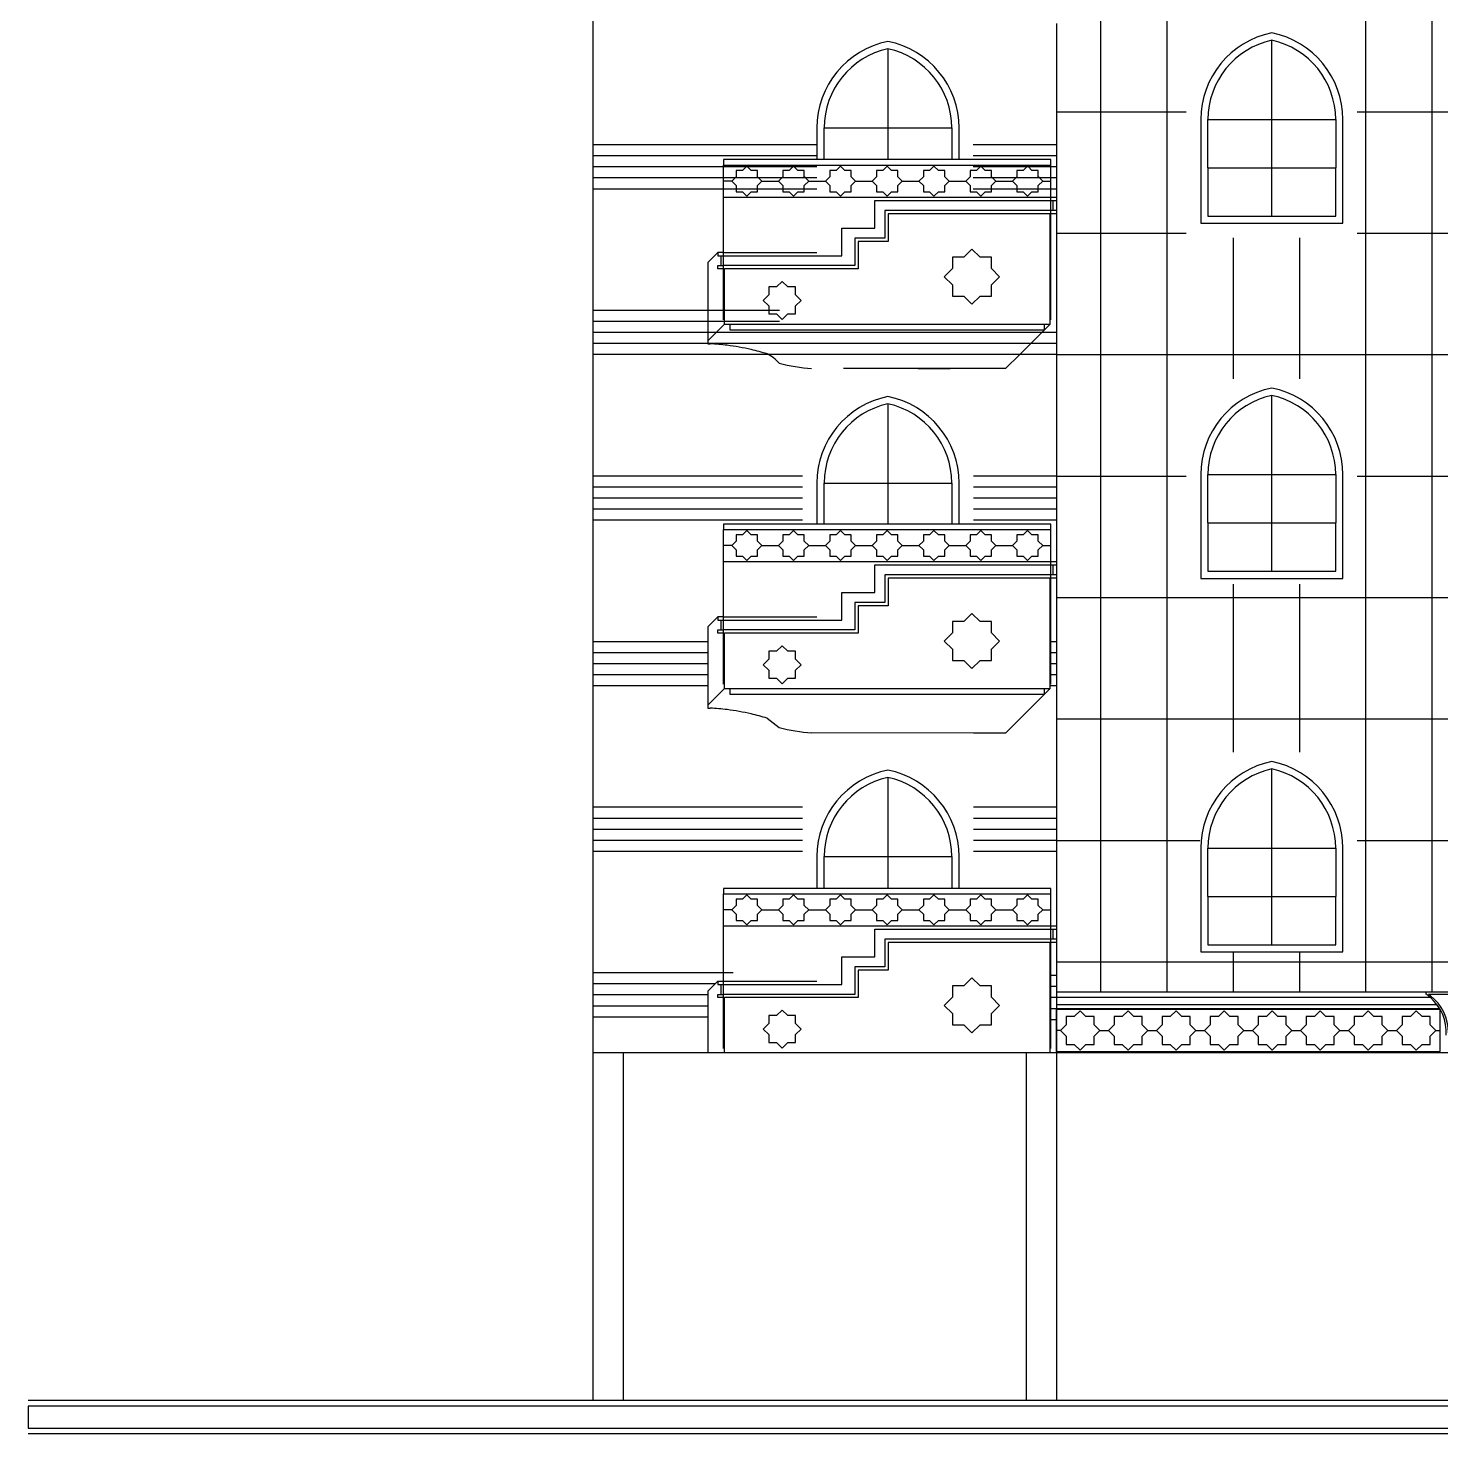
# Model space of a CAD drawing. Header units: inches. Extents: x 323.8 to 359.6, y 89.7 to 114.
# Drawn here: x 323.82 to 336.61, y 89.74 to 102.47 of the extents above; entities that cross this region are included whole.
import ezdxf

# ---------------------------------------------------------------- set-up
doc = ezdxf.new("R2010")
doc.units = ezdxf.units.IN
for name, color, linetype, lineweight in [('01_ORIGINAL_ENVELOPE', 7, 'Continuous', 25), ('02_ISLAMIC_WINDOWS', 7, 'Continuous', 25), ('03_ISLAMIC_BALCONIES', 7, 'Continuous', 25), ('05_ISLAMIC_FRIEZES', 7, 'Continuous', 25)]:
    doc.layers.add(name, color=color, linetype=linetype, lineweight=lineweight)

msp = doc.modelspace()

# ---------------------------------------------------------------- linework, layer by layer
at = {"layer": '01_ORIGINAL_ENVELOPE'}
for points in [[(328.934, 106.667), (328.934, 93.187)], [(333.534, 102.811), (333.534, 101.711)], [(334.134, 102.811), (334.134, 101.711)], [(335.934, 102.811), (335.934, 101.711)], [(336.534, 102.811), (336.534, 101.711)], [(333.134, 102.511), (333.134, 101.711)], [(333.134, 101.711), (333.134, 101.411)], [(333.134, 101.711), (333.534, 101.711)], [(333.534, 101.711), (333.534, 100.611)], [(333.534, 101.711), (334.134, 101.711)], [(334.134, 101.711), (334.134, 100.611)], [(334.134, 101.711), (334.309, 101.711)], [(335.858, 101.711), (335.934, 101.711)], [(335.934, 101.711), (335.934, 100.611)], [(335.934, 101.711), (336.534, 101.711)], [(336.534, 101.711), (336.534, 100.611)], [(336.534, 101.711), (337.132, 101.711)], [(330.964, 101.411), (328.934, 101.411)], [(333.134, 101.411), (332.379, 101.411)], [(333.134, 101.411), (333.134, 101.311)], [(330.964, 101.311), (328.934, 101.311)], [(330.116, 101.211), (328.934, 101.211)], [(330.322, 101.211), (330.116, 101.211)], [(330.335, 101.211), (330.322, 101.211)], [(330.746, 101.211), (330.335, 101.211)], [(330.759, 101.211), (330.746, 101.211)], [(330.964, 101.211), (330.759, 101.211)], [(333.134, 101.311), (332.379, 101.311)], [(332.442, 101.211), (332.379, 101.211)], [(332.455, 101.211), (332.442, 101.211)], [(332.866, 101.211), (332.455, 101.211)], [(332.879, 101.211), (332.866, 101.211)], [(333.084, 101.211), (332.879, 101.211)], [(333.134, 101.211), (333.084, 101.211)], [(333.134, 101.311), (333.134, 101.211)], [(333.134, 101.211), (333.134, 101.111)], [(330.116, 101.111), (328.934, 101.111)], [(330.222, 101.111), (330.116, 101.111)], [(330.435, 101.111), (330.222, 101.111)], [(330.646, 101.111), (330.435, 101.111)], [(330.859, 101.111), (330.646, 101.111)], [(330.964, 101.111), (330.859, 101.111)], [(332.555, 101.111), (332.379, 101.111)], [(332.766, 101.111), (332.555, 101.111)], [(332.979, 101.111), (332.766, 101.111)], [(333.084, 101.111), (332.979, 101.111)], [(333.134, 101.111), (333.084, 101.111)], [(333.134, 101.111), (333.134, 101.011)], [(330.116, 101.011), (328.934, 101.011)], [(330.232, 101.011), (330.116, 101.011)], [(330.425, 101.011), (330.232, 101.011)], [(330.656, 101.011), (330.425, 101.011)], [(330.849, 101.011), (330.656, 101.011)], [(330.964, 101.011), (330.849, 101.011)], [(332.545, 101.011), (332.379, 101.011)], [(332.776, 101.011), (332.545, 101.011)], [(332.969, 101.011), (332.776, 101.011)], [(333.084, 101.011), (332.969, 101.011)], [(333.134, 101.011), (333.084, 101.011)], [(333.134, 101.011), (333.134, 100.937)], [(333.084, 100.937), (333.134, 100.937)], [(333.104, 100.817), (333.104, 100.907)], [(333.134, 100.937), (333.134, 100.907)], [(333.134, 100.907), (333.134, 100.817)], [(333.076, 99.787), (333.076, 100.787)], [(333.134, 100.817), (333.134, 100.787)], [(333.134, 100.787), (333.134, 100.611)], [(333.134, 100.611), (333.134, 99.711)], [(333.134, 100.611), (333.534, 100.611)], [(333.534, 100.611), (333.534, 99.511)], [(333.534, 100.611), (334.134, 100.611)], [(334.134, 100.611), (334.134, 99.511)], [(334.134, 100.611), (334.309, 100.611)], [(335.858, 100.611), (335.934, 100.611)], [(335.934, 100.611), (335.934, 99.511)], [(335.934, 100.611), (336.534, 100.611)], [(336.534, 100.611), (336.534, 99.511)], [(336.534, 100.611), (337.132, 100.611)], [(334.734, 100.57), (334.734, 99.511)], [(335.334, 100.57), (335.334, 99.511)], [(330.116, 100.437), (330.066, 100.437), (329.976, 100.347), (329.976, 99.911)], [(330.096, 100.317), (330.096, 100.407)], [(330.116, 100.437), (330.964, 100.437)], [(330.126, 99.911), (330.126, 100.287)], [(329.976, 99.911), (328.934, 99.911)], [(329.976, 99.811), (328.934, 99.811)], [(329.976, 99.911), (329.976, 99.811)], [(330.116, 99.911), (329.976, 99.911)], [(329.976, 99.811), (329.976, 99.711)], [(330.126, 99.811), (329.976, 99.811)], [(330.126, 99.911), (330.116, 99.911)], [(330.126, 99.811), (330.126, 99.911)], [(330.528, 99.911), (330.126, 99.911)], [(330.126, 99.787), (330.126, 99.811)], [(330.624, 99.811), (330.126, 99.811)], [(330.624, 99.911), (330.528, 99.911)], [(329.976, 99.711), (328.934, 99.711)], [(330.051, 99.711), (329.976, 99.637)], [(329.976, 99.711), (329.976, 99.637)], [(330.051, 99.711), (329.976, 99.711)], [(330.126, 99.787), (330.051, 99.711)], [(333.001, 99.711), (330.051, 99.711)], [(330.126, 99.787), (330.176, 99.787)], [(330.176, 99.787), (333.026, 99.787)], [(330.176, 99.787), (330.176, 99.737), (333.026, 99.737)], [(333.001, 99.711), (332.901, 99.611)], [(333.026, 99.737), (333.001, 99.711)], [(333.134, 99.711), (333.001, 99.711)], [(333.076, 99.787), (333.026, 99.737)], [(333.026, 99.737), (333.026, 99.787)], [(333.026, 99.787), (333.076, 99.787)], [(333.134, 99.711), (333.134, 99.611)], [(329.976, 99.611), (328.934, 99.611)], [(329.976, 99.637), (329.976, 99.611)], [(332.901, 99.611), (329.976, 99.611)], [(329.976, 99.611), (329.976, 99.61), (329.997, 99.61)], [(332.901, 99.611), (332.801, 99.511)], [(333.134, 99.611), (332.901, 99.611)], [(333.134, 99.611), (333.134, 99.511)], [(332.801, 99.511), (328.934, 99.511)], [(332.801, 99.511), (332.673, 99.384), (331.206, 99.386)], [(333.134, 99.511), (332.801, 99.511)], [(333.134, 99.511), (333.134, 98.411)], [(333.134, 99.511), (333.534, 99.511)], [(333.134, 99.511), (333.134, 99.511)], [(333.534, 99.511), (333.534, 98.411)], [(333.534, 99.511), (334.134, 99.511)], [(334.134, 99.511), (334.134, 98.411)], [(334.134, 99.511), (334.734, 99.511)], [(334.734, 99.511), (334.734, 99.293)], [(334.734, 99.511), (335.334, 99.511)], [(335.334, 99.511), (335.334, 99.293)], [(335.334, 99.511), (335.934, 99.511)], [(335.934, 99.511), (335.934, 98.411)], [(335.934, 99.511), (336.534, 99.511)], [(336.534, 99.511), (336.534, 98.411)], [(336.534, 99.511), (336.734, 99.511)], [(331.882, 99.384), (332.172, 99.384)], [(330.833, 98.411), (328.934, 98.411)], [(333.134, 98.411), (332.382, 98.411)], [(333.134, 98.411), (333.134, 98.311)], [(333.134, 98.411), (333.534, 98.411)], [(333.134, 98.411), (333.134, 98.411)], [(333.534, 98.411), (333.534, 97.311)], [(333.534, 98.411), (334.134, 98.411)], [(334.134, 98.411), (334.134, 97.311)], [(334.134, 98.411), (334.309, 98.411)], [(335.858, 98.411), (335.934, 98.411)], [(335.934, 98.411), (335.934, 97.311)], [(335.934, 98.411), (336.534, 98.411)], [(336.534, 98.411), (336.534, 97.311)], [(336.534, 98.411), (337.001, 98.411)], [(330.833, 98.311), (328.934, 98.311)], [(333.134, 98.311), (332.382, 98.311)], [(333.134, 98.311), (333.134, 98.211)], [(330.833, 98.211), (328.934, 98.211)], [(333.134, 98.211), (332.382, 98.211)], [(333.134, 98.211), (333.134, 98.111)], [(330.833, 98.111), (328.934, 98.111)], [(330.833, 98.011), (328.934, 98.011)], [(333.134, 98.111), (332.382, 98.111)], [(333.134, 98.011), (332.382, 98.011)], [(333.134, 98.111), (333.134, 98.011)], [(333.134, 98.011), (333.134, 97.637)], [(333.084, 97.637), (333.134, 97.637)], [(333.134, 97.637), (333.134, 97.607)], [(333.104, 97.517), (333.104, 97.607)], [(333.134, 97.607), (333.134, 97.517)], [(333.134, 97.517), (333.134, 97.487)], [(333.076, 96.911), (333.076, 97.487)], [(333.134, 97.487), (333.134, 97.311)], [(334.734, 97.432), (334.734, 97.311)], [(335.334, 97.432), (335.334, 97.311)], [(333.134, 97.311), (333.134, 96.911)], [(333.134, 97.311), (333.534, 97.311)], [(333.534, 97.311), (333.534, 96.211)], [(333.534, 97.311), (334.134, 97.311)], [(334.134, 97.311), (334.134, 96.211)], [(334.134, 97.311), (334.734, 97.311)], [(334.734, 97.311), (334.734, 96.211)], [(334.734, 97.311), (335.334, 97.311)], [(335.334, 97.311), (335.334, 96.211)], [(335.334, 97.311), (335.934, 97.311)], [(335.934, 97.311), (335.934, 96.211)], [(335.934, 97.311), (336.534, 97.311)], [(336.534, 97.311), (336.534, 96.211)], [(336.534, 97.311), (337.001, 97.311)], [(330.116, 97.137), (330.066, 97.137), (329.976, 97.047), (329.976, 96.911)], [(330.116, 97.137), (330.964, 97.137)], [(330.096, 97.017), (330.096, 97.107)], [(329.976, 96.911), (328.934, 96.911)], [(329.976, 96.911), (329.976, 96.811)], [(330.126, 96.487), (330.126, 96.987)], [(333.076, 96.811), (333.076, 96.911)], [(333.084, 96.911), (333.076, 96.911)], [(333.134, 96.911), (333.084, 96.911)], [(333.134, 96.911), (333.134, 96.811)], [(329.976, 96.811), (328.934, 96.811)], [(329.976, 96.811), (329.976, 96.711)], [(333.076, 96.711), (333.076, 96.811)], [(333.084, 96.811), (333.076, 96.811)], [(333.134, 96.811), (333.084, 96.811)], [(333.134, 96.811), (333.134, 96.711)], [(329.976, 96.711), (328.934, 96.711)], [(329.976, 96.611), (328.934, 96.611)], [(329.976, 96.711), (329.976, 96.611)], [(329.976, 96.611), (329.976, 96.511)], [(333.076, 96.611), (333.076, 96.711)], [(333.084, 96.711), (333.076, 96.711)], [(333.076, 96.511), (333.076, 96.611)], [(333.084, 96.611), (333.076, 96.611)], [(333.134, 96.711), (333.084, 96.711)], [(333.134, 96.611), (333.084, 96.611)], [(333.134, 96.711), (333.134, 96.611)], [(333.134, 96.611), (333.134, 96.511)], [(329.976, 96.511), (328.934, 96.511)], [(329.976, 96.511), (329.976, 96.337)], [(330.126, 96.487), (329.976, 96.337)], [(330.126, 96.487), (330.176, 96.487)], [(330.176, 96.487), (333.026, 96.487)], [(330.176, 96.487), (330.176, 96.437), (333.026, 96.437)], [(333.076, 96.487), (333.026, 96.437)], [(333.026, 96.437), (333.026, 96.487)], [(333.026, 96.487), (333.076, 96.487)], [(333.076, 96.487), (333.076, 96.511)], [(333.134, 96.511), (333.076, 96.511)], [(333.134, 96.511), (333.134, 96.211)], [(333.026, 96.437), (332.673, 96.084), (332.383, 96.084), (330.916, 96.086)], [(329.976, 96.337), (329.976, 96.31), (329.997, 96.31)], [(330.512, 96.219), (330.622, 96.134)], [(333.134, 96.211), (333.134, 95.411)], [(333.134, 96.211), (333.534, 96.211)], [(333.534, 96.211), (333.534, 95.111)], [(333.534, 96.211), (334.134, 96.211)], [(334.134, 96.211), (334.134, 95.111)], [(334.134, 96.211), (334.734, 96.211)], [(334.734, 96.211), (334.734, 95.909)], [(334.734, 96.211), (335.334, 96.211)], [(335.334, 96.211), (335.334, 95.909)], [(335.334, 96.211), (335.934, 96.211)], [(335.934, 96.211), (335.934, 95.111)], [(335.934, 96.211), (336.534, 96.211)], [(336.534, 96.211), (336.534, 95.111)], [(336.534, 96.211), (337.001, 96.211)], [(330.833, 95.411), (328.934, 95.411)], [(333.134, 95.411), (332.382, 95.411)], [(333.134, 95.411), (333.134, 95.311)], [(330.833, 95.311), (328.934, 95.311)], [(330.833, 95.211), (328.934, 95.211)], [(333.134, 95.311), (332.382, 95.311)], [(333.134, 95.211), (332.382, 95.211)], [(333.134, 95.311), (333.134, 95.211)], [(333.134, 95.211), (333.134, 95.111)], [(330.833, 95.111), (328.934, 95.111)], [(333.134, 95.111), (332.382, 95.111)], [(333.134, 95.111), (333.134, 95.011)], [(333.134, 95.111), (333.534, 95.111)], [(333.134, 95.111), (333.134, 95.111)], [(333.534, 95.111), (333.534, 94.011)], [(333.534, 95.111), (334.134, 95.111)], [(334.134, 95.111), (334.134, 94.011)], [(334.134, 95.111), (334.432, 95.111)], [(335.858, 95.111), (335.934, 95.111)], [(335.934, 95.111), (335.934, 94.011)], [(335.934, 95.111), (336.534, 95.111)], [(336.534, 95.111), (336.534, 94.011)], [(336.534, 95.111), (337.001, 95.111)], [(330.833, 95.011), (328.934, 95.011)], [(333.134, 95.011), (332.382, 95.011)], [(333.134, 95.011), (333.134, 94.337)], [(333.084, 94.337), (333.134, 94.337)], [(333.104, 94.217), (333.104, 94.307)], [(333.134, 94.337), (333.134, 94.307)], [(333.134, 94.307), (333.134, 94.217)], [(333.076, 93.887), (333.076, 94.187)], [(333.134, 94.217), (333.134, 94.187)], [(333.134, 94.187), (333.134, 94.011)], [(334.734, 94.101), (334.734, 94.011)], [(335.334, 94.101), (335.334, 94.011)], [(333.134, 94.011), (333.134, 93.887)], [(333.134, 94.011), (333.534, 94.011)], [(333.534, 94.011), (333.534, 93.737)], [(333.534, 94.011), (334.134, 94.011)], [(334.134, 94.011), (334.134, 93.737)], [(334.134, 94.011), (334.734, 94.011)], [(334.734, 94.011), (334.734, 93.737)], [(334.734, 94.011), (335.334, 94.011)], [(335.334, 94.011), (335.334, 93.737)], [(335.334, 94.011), (335.934, 94.011)], [(335.934, 94.011), (335.934, 93.737)], [(335.934, 94.011), (336.534, 94.011)], [(336.534, 94.011), (336.534, 93.737)], [(336.534, 94.011), (336.834, 94.011)], [(330.116, 93.911), (328.934, 93.911)], [(330.041, 93.811), (328.934, 93.811)], [(330.041, 93.811), (329.976, 93.747), (329.976, 93.711)], [(330.041, 93.811), (330.066, 93.837), (330.116, 93.837)], [(330.096, 93.717), (330.096, 93.807)], [(330.206, 93.911), (330.116, 93.911)], [(330.116, 93.837), (330.964, 93.837)], [(333.076, 93.787), (333.076, 93.887)], [(333.084, 93.887), (333.076, 93.887)], [(333.134, 93.887), (333.084, 93.887)], [(333.134, 93.887), (333.134, 93.787)], [(329.976, 93.711), (328.934, 93.711)], [(329.976, 93.711), (329.976, 93.611)], [(330.126, 93.187), (330.126, 93.687)], [(333.076, 93.687), (333.076, 93.787)], [(333.084, 93.787), (333.076, 93.787)], [(333.076, 93.587), (333.076, 93.687)], [(333.084, 93.687), (333.076, 93.687)], [(333.134, 93.787), (333.084, 93.787)], [(333.134, 93.687), (333.084, 93.687)], [(333.134, 93.787), (333.134, 93.737)], [(333.134, 93.737), (333.134, 93.687)], [(333.534, 93.737), (333.134, 93.737)], [(333.134, 93.687), (333.134, 93.587)], [(336.523, 93.687), (333.134, 93.687)], [(334.134, 93.737), (333.534, 93.737)], [(334.734, 93.737), (334.134, 93.737)], [(335.334, 93.737), (334.734, 93.737)], [(335.934, 93.737), (335.334, 93.737)], [(336.484, 93.737), (335.934, 93.737)], [(336.484, 93.717), (336.484, 93.737)], [(336.534, 93.737), (336.484, 93.737)], [(338.676, 93.717), (336.504, 93.717)], [(338.214, 93.737), (336.834, 93.737), (336.534, 93.737)], [(329.976, 93.611), (328.934, 93.611)], [(329.976, 93.611), (329.976, 93.511)], [(333.076, 93.487), (333.076, 93.587)], [(333.084, 93.587), (333.076, 93.587)], [(333.134, 93.587), (333.084, 93.587)], [(333.134, 93.587), (333.134, 93.58)], [(336.606, 93.587), (333.134, 93.587)], [(333.134, 93.58), (333.134, 93.487)], [(336.582, 93.623), (333.135, 93.623)], [(329.976, 93.511), (328.934, 93.511)], [(329.976, 93.511), (329.976, 93.187)], [(333.076, 93.187), (333.076, 93.487)], [(333.084, 93.487), (333.076, 93.487)], [(333.13, 93.487), (333.084, 93.487)], [(333.134, 93.487), (333.13, 93.487)], [(333.134, 93.487), (333.134, 93.39)], [(333.134, 93.39), (333.134, 93.2)], [(328.934, 93.187), (328.934, 90.037)], [(329.209, 93.187), (328.934, 93.187)], [(329.209, 93.187), (329.209, 90.037)], [(329.976, 93.187), (329.209, 93.187)], [(330.126, 93.187), (329.976, 93.187)], [(332.859, 93.187), (330.126, 93.187)], [(332.859, 93.187), (332.859, 90.037)], [(333.076, 93.187), (332.859, 93.187)], [(333.134, 93.187), (333.076, 93.187)], [(333.134, 93.2), (333.134, 93.187)], [(333.134, 93.187), (333.134, 90.037)], [(336.734, 93.187), (333.134, 93.187)], [(328.934, 90.037), (323.82, 90.037)], [(329.209, 90.037), (328.934, 90.037)], [(332.859, 90.037), (329.209, 90.037)], [(333.134, 90.037), (332.859, 90.037)], [(336.888, 90.037), (333.134, 90.037)], [(359.588, 89.737), (323.82, 89.737)]]:
    msp.add_lwpolyline(points, dxfattribs=at)
msp.add_lwpolyline([(323.82, 89.787), (359.588, 89.787), (359.588, 89.987), (323.82, 89.987)], close=True, dxfattribs=at)
for centre, radius, start, end in [((329.861, 97.349), 2.265, 82.659, 86.5498), ((329.861, 97.349), 2.265, 77.0591, 82.659), ((329.861, 97.349), 2.265, 73.2903, 77.0591), ((330.321, 99.157), 0.409, 42.604, 62.0678), ((330.999, 100.811), 1.427, 254.6742, 266.6642), ((329.861, 94.049), 2.265, 82.659, 86.5498), ((329.861, 94.049), 2.265, 77.0591, 82.659), ((329.861, 94.049), 2.265, 73.2903, 77.0591), ((330.999, 97.511), 1.427, 254.6742, 266.6642), ((336.247, 93.374), 0.417, 48.7069, 55.3455), ((336.267, 93.374), 0.417, 52.2661, 55.3455), ((336.267, 93.374), 0.417, 359.0867, 52.2661), ((336.247, 93.374), 0.417, 356.3389, 48.7069)]:
    msp.add_arc(centre, radius, start, end, dxfattribs=at)
at = {"layer": '02_ISLAMIC_WINDOWS'}
for points in [[(331.608, 101.564), (331.608, 102.282)], [(335.084, 101.641), (335.084, 102.359)], [(334.44, 101.641), (334.44, 100.701), (335.728, 100.701), (335.728, 101.641)], [(334.505, 101.204), (334.505, 101.641), (335.084, 101.641)], [(335.084, 101.204), (335.084, 101.641)], [(335.084, 101.641), (335.663, 101.641), (335.663, 101.204)], [(330.964, 101.564), (330.964, 101.411)], [(331.029, 101.277), (331.029, 101.564), (331.608, 101.564)], [(331.608, 101.277), (331.608, 101.564)], [(331.608, 101.564), (332.187, 101.564), (332.187, 101.277)], [(332.252, 101.277), (332.252, 101.564)], [(330.964, 101.411), (330.964, 101.311)], [(330.964, 101.311), (330.964, 101.277)], [(334.505, 101.204), (335.084, 101.204)], [(334.505, 101.204), (334.505, 100.766), (335.084, 100.766)], [(335.084, 100.766), (335.663, 100.766), (335.663, 101.204)], [(335.084, 100.766), (335.084, 101.204)], [(335.084, 101.204), (335.663, 101.204)], [(331.608, 98.348), (331.608, 99.066)], [(335.084, 98.425), (335.084, 99.143)], [(334.44, 98.425), (334.44, 97.484), (335.728, 97.484), (335.728, 98.425)], [(334.505, 97.987), (334.505, 98.425), (335.084, 98.425)], [(335.084, 97.987), (335.084, 98.425)], [(335.084, 98.425), (335.663, 98.425), (335.663, 97.987)], [(330.964, 98.348), (330.964, 97.977)], [(331.029, 97.977), (331.029, 98.348), (331.608, 98.348)], [(331.608, 97.977), (331.608, 98.348)], [(331.608, 98.348), (332.187, 98.348), (332.187, 97.977)], [(332.252, 97.977), (332.252, 98.348)], [(334.505, 97.987), (335.084, 97.987)], [(334.505, 97.987), (334.505, 97.549), (335.084, 97.549)], [(335.084, 97.549), (335.663, 97.549), (335.663, 97.987)], [(335.084, 97.549), (335.084, 97.987)], [(335.084, 97.987), (335.663, 97.987)], [(335.084, 95.041), (335.084, 95.759)], [(331.608, 94.964), (331.608, 95.682)], [(330.964, 94.964), (330.964, 94.677)], [(331.029, 94.677), (331.029, 94.964), (331.608, 94.964)], [(331.608, 94.677), (331.608, 94.964)], [(331.608, 94.964), (332.187, 94.964), (332.187, 94.677)], [(332.252, 94.677), (332.252, 94.964)], [(334.44, 95.041), (334.44, 94.101), (334.734, 94.101)], [(334.505, 94.604), (334.505, 95.041), (335.084, 95.041)], [(335.084, 94.604), (335.084, 95.041)], [(335.084, 95.041), (335.663, 95.041), (335.663, 94.604)], [(335.334, 94.101), (335.728, 94.101), (335.728, 95.041)], [(334.505, 94.604), (335.084, 94.604)], [(334.505, 94.604), (334.505, 94.166), (335.084, 94.166)], [(335.084, 94.166), (335.663, 94.166), (335.663, 94.604)], [(335.084, 94.166), (335.084, 94.604)], [(335.084, 94.604), (335.663, 94.604)], [(334.734, 94.101), (335.334, 94.101)]]:
    msp.add_lwpolyline(points, dxfattribs=at)
for centre, radius, start, end in [((335.24, 101.641), 0.799, 101.2229, 180), ((334.929, 101.641), 0.799, 0, 78.7771), ((331.763, 101.564), 0.799, 101.2229, 180), ((331.763, 101.564), 0.734, 102.231, 180), ((331.452, 101.564), 0.799, 0, 78.7771), ((331.452, 101.564), 0.734, 0, 77.769), ((335.24, 101.641), 0.734, 102.231, 180), ((334.929, 101.641), 0.734, 0, 77.769), ((335.24, 98.425), 0.799, 101.2229, 180), ((334.929, 98.425), 0.799, 0, 78.7771), ((331.763, 98.348), 0.799, 101.2229, 180), ((331.763, 98.348), 0.734, 102.231, 180), ((331.452, 98.348), 0.799, 0, 78.7771), ((331.452, 98.348), 0.734, 0, 77.769), ((335.24, 98.425), 0.734, 102.231, 180), ((334.929, 98.425), 0.734, 0, 77.769), ((331.763, 94.964), 0.799, 101.2229, 180), ((331.452, 94.964), 0.799, 0, 78.7771), ((335.24, 95.041), 0.799, 101.2229, 180), ((335.24, 95.041), 0.734, 102.231, 180), ((334.929, 95.041), 0.799, 0, 78.7771), ((334.929, 95.041), 0.734, 0, 77.769), ((331.763, 94.964), 0.734, 102.231, 180), ((331.452, 94.964), 0.734, 0, 77.769)]:
    msp.add_arc(centre, radius, start, end, dxfattribs=at)
at = {"layer": '03_ISLAMIC_BALCONIES'}
for points in [[(330.964, 101.277), (330.116, 101.277), (330.116, 101.227)], [(330.116, 101.211), (330.116, 101.227)], [(330.116, 101.227), (333.084, 101.227)], [(330.116, 101.111), (330.116, 101.211)], [(330.322, 101.211), (330.289, 101.178), (330.232, 101.178), (330.232, 101.122), (330.222, 101.111)], [(330.335, 101.211), (330.328, 101.218), (330.322, 101.211)], [(330.435, 101.111), (330.425, 101.122), (330.425, 101.178), (330.368, 101.178), (330.335, 101.211)], [(330.746, 101.211), (330.713, 101.178), (330.656, 101.178), (330.656, 101.122), (330.646, 101.111)], [(330.759, 101.211), (330.752, 101.218), (330.746, 101.211)], [(330.859, 101.111), (330.849, 101.122), (330.849, 101.178), (330.792, 101.178), (330.759, 101.211)], [(331.029, 101.277), (330.964, 101.277)], [(331.608, 101.277), (331.029, 101.277)], [(331.313, 101.082), (331.273, 101.122), (331.273, 101.178), (331.216, 101.178), (331.176, 101.218), (331.137, 101.178), (331.08, 101.178), (331.08, 101.122), (331.04, 101.082)], [(331.737, 101.082), (331.697, 101.122), (331.697, 101.178), (331.64, 101.178), (331.6, 101.218), (331.561, 101.178), (331.504, 101.178), (331.504, 101.122), (331.464, 101.082)], [(332.187, 101.277), (331.608, 101.277)], [(332.161, 101.082), (332.121, 101.122), (332.121, 101.178), (332.064, 101.178), (332.024, 101.218), (331.985, 101.178), (331.928, 101.178), (331.928, 101.122), (331.888, 101.082)], [(332.252, 101.277), (332.187, 101.277)], [(333.084, 101.227), (333.084, 101.277), (332.252, 101.277)], [(332.442, 101.211), (332.409, 101.178), (332.352, 101.178), (332.352, 101.122), (332.312, 101.082)], [(332.455, 101.211), (332.448, 101.218), (332.442, 101.211)], [(332.555, 101.111), (332.545, 101.122), (332.545, 101.178), (332.488, 101.178), (332.455, 101.211)], [(332.866, 101.211), (332.833, 101.178), (332.776, 101.178), (332.776, 101.122), (332.766, 101.111)], [(332.879, 101.211), (332.872, 101.218), (332.866, 101.211)], [(332.979, 101.111), (332.969, 101.122), (332.969, 101.178), (332.912, 101.178), (332.879, 101.211)], [(333.084, 101.211), (333.084, 101.227)], [(333.084, 101.111), (333.084, 101.211)], [(330.116, 101.082), (330.116, 101.111)], [(330.116, 101.011), (330.116, 101.082)], [(330.192, 101.082), (330.116, 101.082)], [(330.222, 101.111), (330.192, 101.082)], [(330.192, 101.082), (330.232, 101.042), (330.232, 101.011)], [(330.425, 101.011), (330.425, 101.042), (330.465, 101.082)], [(330.465, 101.082), (330.435, 101.111)], [(330.465, 101.082), (330.54, 101.082), (330.616, 101.082)], [(330.646, 101.111), (330.616, 101.082)], [(330.616, 101.082), (330.656, 101.042), (330.656, 101.011)], [(330.849, 101.011), (330.849, 101.042), (330.889, 101.082)], [(330.889, 101.082), (330.859, 101.111)], [(330.889, 101.082), (330.964, 101.082), (331.04, 101.082)], [(331.04, 101.082), (331.08, 101.042), (331.08, 100.986), (331.137, 100.986), (331.176, 100.946), (331.216, 100.986), (331.273, 100.986), (331.273, 101.042), (331.313, 101.082)], [(331.313, 101.082), (331.388, 101.082), (331.464, 101.082)], [(331.464, 101.082), (331.504, 101.042), (331.504, 100.986), (331.561, 100.986), (331.6, 100.946), (331.64, 100.986), (331.697, 100.986), (331.697, 101.042), (331.737, 101.082)], [(331.737, 101.082), (331.812, 101.082), (331.888, 101.082)], [(331.888, 101.082), (331.928, 101.042), (331.928, 100.986), (331.985, 100.986), (332.024, 100.946), (332.064, 100.986), (332.121, 100.986), (332.121, 101.042), (332.161, 101.082)], [(332.161, 101.082), (332.236, 101.082), (332.312, 101.082)], [(332.312, 101.082), (332.352, 101.042), (332.352, 100.986), (332.409, 100.986), (332.448, 100.946), (332.488, 100.986), (332.545, 100.986), (332.545, 101.011)], [(332.545, 101.011), (332.545, 101.042), (332.585, 101.082)], [(332.585, 101.082), (332.555, 101.111)], [(332.585, 101.082), (332.66, 101.082), (332.736, 101.082)], [(332.766, 101.111), (332.736, 101.082)], [(332.736, 101.082), (332.776, 101.042), (332.776, 101.011)], [(332.969, 101.011), (332.969, 101.042), (333.009, 101.082)], [(333.009, 101.082), (332.979, 101.111)], [(333.009, 101.082), (333.084, 101.082)], [(333.084, 101.082), (333.084, 101.111)], [(333.084, 101.011), (333.084, 101.082)], [(330.116, 100.937), (330.116, 101.011)], [(330.232, 101.011), (330.232, 100.986), (330.289, 100.986), (330.328, 100.946), (330.368, 100.986), (330.425, 100.986), (330.425, 101.011)], [(330.656, 101.011), (330.656, 100.986), (330.713, 100.986), (330.752, 100.946), (330.792, 100.986), (330.849, 100.986), (330.849, 101.011)], [(332.776, 101.011), (332.776, 100.986), (332.833, 100.986), (332.872, 100.946), (332.912, 100.986), (332.969, 100.986), (332.969, 101.011)], [(333.084, 100.937), (333.084, 101.011)], [(330.116, 100.437), (330.116, 100.937)], [(330.116, 100.937), (332.252, 100.937), (333.084, 100.937)], [(330.116, 100.407), (331.188, 100.407), (331.188, 100.657), (331.488, 100.657), (331.488, 100.907), (333.084, 100.907)], [(333.084, 100.907), (333.084, 100.937)], [(333.084, 100.817), (333.084, 100.907)], [(333.084, 100.907), (333.104, 100.907)], [(333.104, 100.907), (333.134, 100.907)], [(333.084, 100.817), (331.578, 100.817), (331.578, 100.567), (331.308, 100.567), (331.308, 100.317), (330.116, 100.317)], [(333.076, 100.787), (331.608, 100.787), (331.608, 100.537), (331.338, 100.537), (331.338, 100.287), (330.126, 100.287)], [(333.084, 100.787), (333.076, 100.787)], [(333.084, 100.787), (333.084, 100.817)], [(333.104, 100.817), (333.084, 100.817)], [(333.084, 99.827), (333.084, 100.787)], [(333.134, 100.787), (333.084, 100.787)], [(333.134, 100.817), (333.104, 100.817)], [(330.066, 100.437), (330.066, 100.407), (330.096, 100.407)], [(330.116, 100.287), (330.066, 100.287), (330.066, 100.317), (330.096, 100.317)], [(330.096, 100.407), (330.116, 100.407)], [(330.096, 100.317), (330.116, 100.317)], [(330.116, 100.407), (330.116, 100.437)], [(330.116, 100.317), (330.116, 100.407)], [(330.116, 100.287), (330.116, 100.317)], [(330.116, 99.911), (330.116, 100.287)], [(330.116, 100.287), (330.126, 100.287)], [(330.116, 99.827), (330.116, 99.911)], [(330.964, 97.977), (330.116, 97.977), (330.116, 97.927)], [(330.116, 97.782), (330.116, 97.927)], [(330.116, 97.927), (333.084, 97.927)], [(330.465, 97.782), (330.425, 97.822), (330.425, 97.878), (330.368, 97.878), (330.328, 97.918), (330.289, 97.878), (330.232, 97.878), (330.232, 97.822), (330.192, 97.782)], [(330.889, 97.782), (330.849, 97.822), (330.849, 97.878), (330.792, 97.878), (330.752, 97.918), (330.713, 97.878), (330.656, 97.878), (330.656, 97.822), (330.616, 97.782)], [(331.029, 97.977), (330.964, 97.977)], [(331.608, 97.977), (331.029, 97.977)], [(331.313, 97.782), (331.273, 97.822), (331.273, 97.878), (331.216, 97.878), (331.176, 97.918), (331.137, 97.878), (331.08, 97.878), (331.08, 97.822), (331.04, 97.782)], [(331.737, 97.782), (331.697, 97.822), (331.697, 97.878), (331.64, 97.878), (331.6, 97.918), (331.561, 97.878), (331.504, 97.878), (331.504, 97.822), (331.464, 97.782)], [(332.187, 97.977), (331.608, 97.977)], [(332.161, 97.782), (332.121, 97.822), (332.121, 97.878), (332.064, 97.878), (332.024, 97.918), (331.985, 97.878), (331.928, 97.878), (331.928, 97.822), (331.888, 97.782)], [(332.252, 97.977), (332.187, 97.977)], [(333.084, 97.927), (333.084, 97.977), (332.252, 97.977)], [(332.585, 97.782), (332.545, 97.822), (332.545, 97.878), (332.488, 97.878), (332.448, 97.918), (332.409, 97.878), (332.352, 97.878), (332.352, 97.822), (332.312, 97.782)], [(333.009, 97.782), (332.969, 97.822), (332.969, 97.878), (332.912, 97.878), (332.872, 97.918), (332.833, 97.878), (332.776, 97.878), (332.776, 97.822), (332.736, 97.782)], [(333.084, 97.782), (333.084, 97.927)], [(330.116, 97.637), (330.116, 97.782)], [(330.192, 97.782), (330.116, 97.782)], [(330.192, 97.782), (330.232, 97.742), (330.232, 97.686), (330.289, 97.686), (330.328, 97.646), (330.368, 97.686), (330.425, 97.686), (330.425, 97.742), (330.465, 97.782)], [(330.465, 97.782), (330.54, 97.782), (330.616, 97.782)], [(330.616, 97.782), (330.656, 97.742), (330.656, 97.686), (330.713, 97.686), (330.752, 97.646), (330.792, 97.686), (330.849, 97.686), (330.849, 97.742), (330.889, 97.782)], [(330.889, 97.782), (330.964, 97.782), (331.04, 97.782)], [(331.04, 97.782), (331.08, 97.742), (331.08, 97.686), (331.137, 97.686), (331.176, 97.646), (331.216, 97.686), (331.273, 97.686), (331.273, 97.742), (331.313, 97.782)], [(331.313, 97.782), (331.388, 97.782), (331.464, 97.782)], [(331.464, 97.782), (331.504, 97.742), (331.504, 97.686), (331.561, 97.686), (331.6, 97.646), (331.64, 97.686), (331.697, 97.686), (331.697, 97.742), (331.737, 97.782)], [(331.737, 97.782), (331.812, 97.782), (331.888, 97.782)], [(331.888, 97.782), (331.928, 97.742), (331.928, 97.686), (331.985, 97.686), (332.024, 97.646), (332.064, 97.686), (332.121, 97.686), (332.121, 97.742), (332.161, 97.782)], [(332.161, 97.782), (332.236, 97.782), (332.312, 97.782)], [(332.312, 97.782), (332.352, 97.742), (332.352, 97.686), (332.409, 97.686), (332.448, 97.646), (332.488, 97.686), (332.545, 97.686), (332.545, 97.742), (332.585, 97.782)], [(332.585, 97.782), (332.66, 97.782), (332.736, 97.782)], [(332.736, 97.782), (332.776, 97.742), (332.776, 97.686), (332.833, 97.686), (332.872, 97.646), (332.912, 97.686), (332.969, 97.686), (332.969, 97.742), (333.009, 97.782)], [(333.009, 97.782), (333.084, 97.782)], [(333.084, 97.637), (333.084, 97.782)], [(330.116, 97.137), (330.116, 97.637)], [(330.116, 97.637), (332.252, 97.637), (333.084, 97.637)], [(333.084, 97.607), (333.084, 97.637)], [(330.116, 97.107), (331.188, 97.107), (331.188, 97.357), (331.488, 97.357), (331.488, 97.607), (333.084, 97.607)], [(333.084, 97.517), (331.578, 97.517), (331.578, 97.267), (331.308, 97.267), (331.308, 97.017), (330.116, 97.017)], [(333.084, 97.517), (333.084, 97.607)], [(333.084, 97.607), (333.104, 97.607)], [(333.084, 97.487), (333.084, 97.517)], [(333.104, 97.517), (333.084, 97.517)], [(333.104, 97.607), (333.134, 97.607)], [(333.134, 97.517), (333.104, 97.517)], [(333.076, 97.487), (331.608, 97.487), (331.608, 97.237), (331.338, 97.237), (331.338, 96.987), (330.126, 96.987)], [(333.084, 97.487), (333.076, 97.487)], [(333.084, 96.911), (333.084, 97.487)], [(333.134, 97.487), (333.084, 97.487)], [(330.066, 97.137), (330.066, 97.107), (330.096, 97.107)], [(330.116, 97.107), (330.116, 97.137)], [(330.116, 96.987), (330.066, 96.987), (330.066, 97.017), (330.096, 97.017)], [(330.096, 97.107), (330.116, 97.107)], [(330.096, 97.017), (330.116, 97.017)], [(330.116, 97.017), (330.116, 97.107)], [(330.116, 96.987), (330.116, 97.017)], [(330.116, 96.527), (330.116, 96.987)], [(330.116, 96.987), (330.126, 96.987)], [(333.084, 96.811), (333.084, 96.911)], [(333.084, 96.711), (333.084, 96.811)], [(333.084, 96.611), (333.084, 96.711)], [(333.084, 96.527), (333.084, 96.611)], [(330.964, 94.677), (330.116, 94.677), (330.116, 94.627)], [(330.116, 94.482), (330.116, 94.627)], [(330.116, 94.627), (333.084, 94.627)], [(330.465, 94.482), (330.425, 94.522), (330.425, 94.578), (330.368, 94.578), (330.328, 94.618), (330.289, 94.578), (330.232, 94.578), (330.232, 94.522), (330.192, 94.482)], [(330.889, 94.482), (330.849, 94.522), (330.849, 94.578), (330.792, 94.578), (330.752, 94.618), (330.713, 94.578), (330.656, 94.578), (330.656, 94.522), (330.616, 94.482)], [(331.029, 94.677), (330.964, 94.677)], [(331.608, 94.677), (331.029, 94.677)], [(331.313, 94.482), (331.273, 94.522), (331.273, 94.578), (331.216, 94.578), (331.176, 94.618), (331.137, 94.578), (331.08, 94.578), (331.08, 94.522), (331.04, 94.482)], [(331.737, 94.482), (331.697, 94.522), (331.697, 94.578), (331.64, 94.578), (331.6, 94.618), (331.561, 94.578), (331.504, 94.578), (331.504, 94.522), (331.464, 94.482)], [(332.187, 94.677), (331.608, 94.677)], [(332.161, 94.482), (332.121, 94.522), (332.121, 94.578), (332.064, 94.578), (332.024, 94.618), (331.985, 94.578), (331.928, 94.578), (331.928, 94.522), (331.888, 94.482)], [(332.252, 94.677), (332.187, 94.677)], [(333.084, 94.627), (333.084, 94.677), (332.252, 94.677)], [(332.585, 94.482), (332.545, 94.522), (332.545, 94.578), (332.488, 94.578), (332.448, 94.618), (332.409, 94.578), (332.352, 94.578), (332.352, 94.522), (332.312, 94.482)], [(333.009, 94.482), (332.969, 94.522), (332.969, 94.578), (332.912, 94.578), (332.872, 94.618), (332.833, 94.578), (332.776, 94.578), (332.776, 94.522), (332.736, 94.482)], [(333.084, 94.482), (333.084, 94.627)], [(330.116, 94.337), (330.116, 94.482)], [(330.192, 94.482), (330.116, 94.482)], [(330.192, 94.482), (330.232, 94.442), (330.232, 94.386), (330.289, 94.386), (330.328, 94.346), (330.368, 94.386), (330.425, 94.386), (330.425, 94.442), (330.465, 94.482)], [(330.465, 94.482), (330.54, 94.482), (330.616, 94.482)], [(330.616, 94.482), (330.656, 94.442), (330.656, 94.386), (330.713, 94.386), (330.752, 94.346), (330.792, 94.386), (330.849, 94.386), (330.849, 94.442), (330.889, 94.482)], [(330.889, 94.482), (330.964, 94.482), (331.04, 94.482)], [(331.04, 94.482), (331.08, 94.442), (331.08, 94.386), (331.137, 94.386), (331.176, 94.346), (331.216, 94.386), (331.273, 94.386), (331.273, 94.442), (331.313, 94.482)], [(331.313, 94.482), (331.388, 94.482), (331.464, 94.482)], [(331.464, 94.482), (331.504, 94.442), (331.504, 94.386), (331.561, 94.386), (331.6, 94.346), (331.64, 94.386), (331.697, 94.386), (331.697, 94.442), (331.737, 94.482)], [(331.737, 94.482), (331.812, 94.482), (331.888, 94.482)], [(331.888, 94.482), (331.928, 94.442), (331.928, 94.386), (331.985, 94.386), (332.024, 94.346), (332.064, 94.386), (332.121, 94.386), (332.121, 94.442), (332.161, 94.482)], [(332.161, 94.482), (332.236, 94.482), (332.312, 94.482)], [(332.312, 94.482), (332.352, 94.442), (332.352, 94.386), (332.409, 94.386), (332.448, 94.346), (332.488, 94.386), (332.545, 94.386), (332.545, 94.442), (332.585, 94.482)], [(332.585, 94.482), (332.66, 94.482), (332.736, 94.482)], [(332.736, 94.482), (332.776, 94.442), (332.776, 94.386), (332.833, 94.386), (332.872, 94.346), (332.912, 94.386), (332.969, 94.386), (332.969, 94.442), (333.009, 94.482)], [(333.009, 94.482), (333.084, 94.482)], [(333.084, 94.337), (333.084, 94.482)], [(330.116, 93.911), (330.116, 94.337)], [(330.116, 94.337), (332.252, 94.337), (333.084, 94.337)], [(330.116, 93.807), (331.188, 93.807), (331.188, 94.057), (331.488, 94.057), (331.488, 94.307), (333.084, 94.307)], [(333.084, 94.307), (333.084, 94.337)], [(333.084, 94.217), (333.084, 94.307)], [(333.084, 94.307), (333.104, 94.307)], [(333.104, 94.307), (333.134, 94.307)], [(333.084, 94.217), (331.578, 94.217), (331.578, 93.967), (331.308, 93.967), (331.308, 93.717), (330.116, 93.717)], [(333.076, 94.187), (331.608, 94.187), (331.608, 93.937), (331.338, 93.937), (331.338, 93.687), (330.126, 93.687)], [(333.084, 94.187), (333.076, 94.187)], [(333.084, 94.187), (333.084, 94.217)], [(333.104, 94.217), (333.084, 94.217)], [(333.084, 93.887), (333.084, 94.187)], [(333.134, 94.187), (333.084, 94.187)], [(333.134, 94.217), (333.104, 94.217)], [(330.066, 93.837), (330.066, 93.807), (330.096, 93.807)], [(330.096, 93.807), (330.116, 93.807)], [(330.116, 93.837), (330.116, 93.911)], [(330.116, 93.807), (330.116, 93.837)], [(330.116, 93.717), (330.116, 93.807)], [(333.084, 93.787), (333.084, 93.887)], [(330.116, 93.687), (330.066, 93.687), (330.066, 93.717), (330.096, 93.717)], [(330.096, 93.717), (330.116, 93.717)], [(330.116, 93.687), (330.116, 93.717)], [(330.116, 93.227), (330.116, 93.687)], [(330.116, 93.687), (330.126, 93.687)], [(333.084, 93.687), (333.084, 93.787)], [(333.084, 93.587), (333.084, 93.687)], [(333.084, 93.487), (333.084, 93.587)], [(333.084, 93.227), (333.084, 93.487)]]:
    msp.add_lwpolyline(points, dxfattribs=at)
for points in [[(332.117, 100.217), (332.191, 100.144), (332.191, 100.04), (332.294, 100.04), (332.367, 99.967), (332.441, 100.04), (332.544, 100.04), (332.544, 100.144), (332.617, 100.217), (332.544, 100.29), (332.544, 100.394), (332.441, 100.394), (332.367, 100.467), (332.294, 100.394), (332.191, 100.394), (332.191, 100.29)], [(330.528, 99.911), (330.528, 99.88), (330.599, 99.88), (330.649, 99.83), (330.7, 99.88), (330.771, 99.88), (330.771, 99.952), (330.821, 100.002), (330.771, 100.052), (330.771, 100.124), (330.7, 100.124), (330.649, 100.174), (330.599, 100.124), (330.528, 100.124), (330.528, 100.052), (330.477, 100.002), (330.528, 99.952)], [(332.117, 96.917), (332.191, 96.844), (332.191, 96.74), (332.294, 96.74), (332.367, 96.667), (332.441, 96.74), (332.544, 96.74), (332.544, 96.844), (332.617, 96.917), (332.544, 96.99), (332.544, 97.094), (332.441, 97.094), (332.367, 97.167), (332.294, 97.094), (332.191, 97.094), (332.191, 96.99)], [(330.477, 96.702), (330.528, 96.652), (330.528, 96.58), (330.599, 96.58), (330.649, 96.53), (330.7, 96.58), (330.771, 96.58), (330.771, 96.652), (330.821, 96.702), (330.771, 96.752), (330.771, 96.824), (330.7, 96.824), (330.649, 96.874), (330.599, 96.824), (330.528, 96.824), (330.528, 96.752)], [(332.117, 93.617), (332.191, 93.544), (332.191, 93.44), (332.294, 93.44), (332.367, 93.367), (332.441, 93.44), (332.544, 93.44), (332.544, 93.544), (332.617, 93.617), (332.544, 93.69), (332.544, 93.794), (332.441, 93.794), (332.367, 93.867), (332.294, 93.794), (332.191, 93.794), (332.191, 93.69)], [(330.477, 93.402), (330.528, 93.352), (330.528, 93.28), (330.599, 93.28), (330.649, 93.23), (330.7, 93.28), (330.771, 93.28), (330.771, 93.352), (330.821, 93.402), (330.771, 93.452), (330.771, 93.524), (330.7, 93.524), (330.649, 93.574), (330.599, 93.524), (330.528, 93.524), (330.528, 93.452)]]:
    msp.add_lwpolyline(points, close=True, dxfattribs=at)
at = {"layer": '05_ISLAMIC_FRIEZES'}
for points in [[(333.134, 93.58), (333.13, 93.58), (333.13, 93.487)], [(336.61, 93.39), (336.61, 93.58), (333.134, 93.58)], [(333.526, 93.39), (333.474, 93.442), (333.474, 93.516), (333.4, 93.516), (333.348, 93.569), (333.295, 93.516), (333.221, 93.516), (333.221, 93.442), (333.169, 93.39)], [(333.961, 93.39), (333.909, 93.442), (333.909, 93.516), (333.835, 93.516), (333.783, 93.569), (333.73, 93.516), (333.656, 93.516), (333.656, 93.442), (333.604, 93.39)], [(334.396, 93.39), (334.344, 93.442), (334.344, 93.516), (334.27, 93.516), (334.217, 93.569), (334.165, 93.516), (334.091, 93.516), (334.091, 93.442), (334.039, 93.39)], [(334.831, 93.39), (334.779, 93.442), (334.779, 93.516), (334.705, 93.516), (334.652, 93.569), (334.6, 93.516), (334.526, 93.516), (334.526, 93.442), (334.474, 93.39)], [(335.266, 93.39), (335.214, 93.442), (335.214, 93.516), (335.14, 93.516), (335.087, 93.569), (335.035, 93.516), (334.961, 93.516), (334.961, 93.442), (334.909, 93.39)], [(335.701, 93.39), (335.649, 93.442), (335.649, 93.516), (335.575, 93.516), (335.522, 93.569), (335.47, 93.516), (335.396, 93.516), (335.396, 93.442), (335.344, 93.39)], [(336.136, 93.39), (336.084, 93.442), (336.084, 93.516), (336.01, 93.516), (335.957, 93.569), (335.905, 93.516), (335.831, 93.516), (335.831, 93.442), (335.779, 93.39)], [(336.571, 93.39), (336.519, 93.442), (336.519, 93.516), (336.445, 93.516), (336.392, 93.569), (336.34, 93.516), (336.266, 93.516), (336.266, 93.442), (336.214, 93.39)], [(333.13, 93.487), (333.13, 93.39)], [(333.134, 93.39), (333.13, 93.39)], [(333.13, 93.39), (333.13, 93.2), (333.134, 93.2)], [(333.134, 93.2), (336.61, 93.2), (336.61, 93.39)], [(333.169, 93.39), (333.134, 93.39)], [(333.169, 93.39), (333.221, 93.338), (333.221, 93.264), (333.295, 93.264), (333.348, 93.211), (333.4, 93.264), (333.474, 93.264), (333.474, 93.338), (333.526, 93.39)], [(333.526, 93.39), (333.565, 93.39), (333.604, 93.39)], [(333.604, 93.39), (333.656, 93.338), (333.656, 93.264), (333.73, 93.264), (333.783, 93.211), (333.835, 93.264), (333.909, 93.264), (333.909, 93.338), (333.961, 93.39)], [(333.961, 93.39), (334, 93.39), (334.039, 93.39)], [(334.039, 93.39), (334.091, 93.338), (334.091, 93.264), (334.165, 93.264), (334.217, 93.211), (334.27, 93.264), (334.344, 93.264), (334.344, 93.338), (334.396, 93.39)], [(334.396, 93.39), (334.435, 93.39), (334.474, 93.39)], [(334.474, 93.39), (334.526, 93.338), (334.526, 93.264), (334.6, 93.264), (334.652, 93.211), (334.705, 93.264), (334.779, 93.264), (334.779, 93.338), (334.831, 93.39)], [(334.831, 93.39), (334.87, 93.39), (334.909, 93.39)], [(334.909, 93.39), (334.961, 93.338), (334.961, 93.264), (335.035, 93.264), (335.087, 93.211), (335.14, 93.264), (335.214, 93.264), (335.214, 93.338), (335.266, 93.39)], [(335.266, 93.39), (335.305, 93.39), (335.344, 93.39)], [(335.344, 93.39), (335.396, 93.338), (335.396, 93.264), (335.47, 93.264), (335.522, 93.211), (335.575, 93.264), (335.649, 93.264), (335.649, 93.338), (335.701, 93.39)], [(335.701, 93.39), (335.74, 93.39), (335.779, 93.39)], [(335.779, 93.39), (335.831, 93.338), (335.831, 93.264), (335.905, 93.264), (335.957, 93.211), (336.01, 93.264), (336.084, 93.264), (336.084, 93.338), (336.136, 93.39)], [(336.136, 93.39), (336.175, 93.39), (336.214, 93.39)], [(336.214, 93.39), (336.266, 93.338), (336.266, 93.264), (336.34, 93.264), (336.392, 93.211), (336.445, 93.264), (336.519, 93.264), (336.519, 93.338), (336.571, 93.39)], [(336.571, 93.39), (336.61, 93.39)]]:
    msp.add_lwpolyline(points, dxfattribs=at)

doc.saveas('drawing.dxf')
